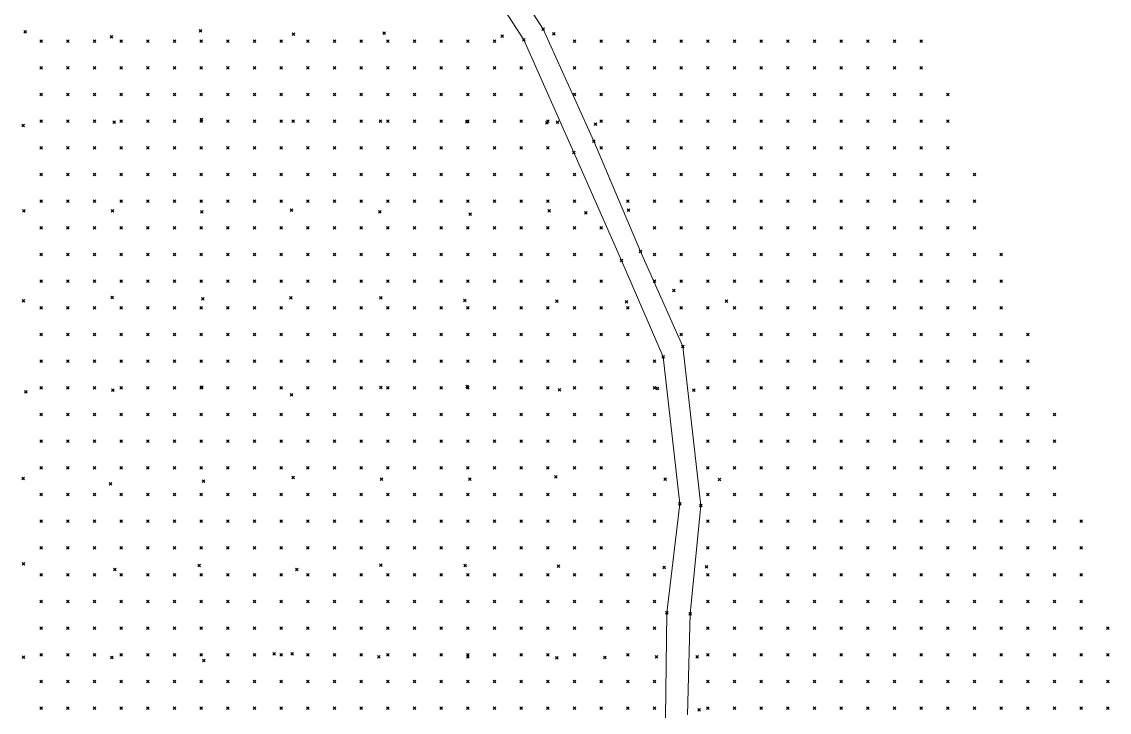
# Model space of a CAD drawing. Header units: metres. Extents: x 441556 to 446409, y 432338 to 461058.
# Drawn here: x 444282.3 to 444404.6, y 446403.9 to 446481.5 of the extents above; entities that cross this region are included whole.
import ezdxf

# ---------------------------------------------------------------- set-up
doc = ezdxf.new("R2010")
doc.units = ezdxf.units.M
doc.header["$MEASUREMENT"] = 0
doc.header["$PDMODE"] = 35
doc.header["$PDSIZE"] = 0.15
for name, color, linetype, lineweight in [('DTM-BRE-RevN_GRP_DRUM PAMANT', 2, 'Continuous', 0), ('DTM-NOK-RevN_LIDAR_co_lidar', 91, 'Continuous', 0), ('DTM-NOK-RevN_RTK', 32, 'Continuous', 0)]:
    doc.layers.add(name, color=color, linetype=linetype, lineweight=lineweight)

msp = doc.modelspace()

# ---------------------------------------------------------------- linework, layer by layer
at = {"layer": 'DTM-BRE-RevN_GRP_DRUM PAMANT'}
for p, q in [((444334.194, 446491.225, 372.601), (444340.938, 446480.719, 372.583)), ((444338.76, 446479.504, 372.552), (444332.3, 446489.571, 372.621)), ((444340.938, 446480.719, 372.583), (444346.635, 446468.102, 372.329)), ((444344.389, 446466.849, 372.353), (444338.76, 446479.504, 372.552)), ((444346.635, 446468.102, 372.329), (444351.906, 446455.696, 371.739)), ((444349.76, 446454.712, 371.768), (444344.389, 446466.849, 372.353)), ((444354.439, 446443.856, 371.115), (444349.76, 446454.712, 371.768)), ((444351.906, 446455.696, 371.739), (444356.67, 446445.015, 371.168)), ((444356.67, 446445.015, 371.168), (444358.682, 446427.154, 370.303)), ((444356.331, 446427.329, 370.297), (444354.439, 446443.856, 371.115)), ((444354.863, 446415.077, 369.963), (444356.331, 446427.329, 370.297)), ((444358.682, 446427.154, 370.303), (444357.469, 446414.973, 369.903)), ((444354.699, 446403.27, 369.582), (444354.863, 446415.077, 369.963)), ((444357.469, 446414.973, 369.903), (444357.177, 446403.628, 369.58))]:
    msp.add_line(p, q, dxfattribs=at)
at = {"layer": 'DTM-NOK-RevN_LIDAR_co_lidar'}
for p in [(444284.5, 446479.356, 363.948), (444287.499, 446479.356, 364.047), (444290.499, 446479.356, 364.196), (444293.498, 446479.356, 364.386), (444296.497, 446479.356, 364.752), (444299.497, 446479.356, 365.269), (444302.496, 446479.356, 365.636), (444305.496, 446479.356, 366.001), (444308.495, 446479.356, 366.526), (444311.494, 446479.356, 366.988), (444314.494, 446479.356, 367.367), (444317.493, 446479.356, 367.834), (444320.492, 446479.356, 368.219), (444323.492, 446479.356, 368.168), (444326.491, 446479.356, 368.094), (444329.49, 446479.356, 368.506), (444332.49, 446479.356, 369.477), (444335.489, 446479.356, 370.952), (444344.487, 446479.356, 374.206), (444347.486, 446479.356, 376.454), (444350.486, 446479.356, 378.373), (444353.485, 446479.356, 380.632), (444356.484, 446479.356, 382.725), (444359.484, 446479.356, 384.934), (444362.483, 446479.356, 387.177), (444365.482, 446479.356, 388.791), (444368.482, 446479.356, 390.914), (444371.481, 446479.356, 394.297), (444374.48, 446479.356, 396.173), (444377.48, 446479.356, 397.405), (444380.479, 446479.356, 399.111), (444383.478, 446479.356, 399.861), (444284.5, 446476.357, 363.318), (444287.499, 446476.357, 363.523), (444290.499, 446476.357, 363.775), (444293.498, 446476.357, 363.964), (444296.497, 446476.357, 364.33), (444299.497, 446476.357, 364.717), (444302.496, 446476.357, 365.101), (444305.496, 446476.357, 365.49), (444308.495, 446476.357, 365.946), (444311.494, 446476.357, 366.472), (444314.494, 446476.357, 366.948), (444317.493, 446476.357, 367.414), (444320.492, 446476.357, 367.753), (444323.492, 446476.357, 367.63), (444326.491, 446476.357, 367.508), (444329.49, 446476.357, 367.786), (444332.49, 446476.357, 368.462), (444335.489, 446476.357, 369.908), (444338.488, 446476.357, 371.652), (444344.487, 446476.357, 373.327), (444347.486, 446476.357, 375.188), (444350.486, 446476.357, 377.071), (444353.485, 446476.357, 379.405), (444356.484, 446476.357, 381.219), (444359.484, 446476.357, 383.461), (444362.483, 446476.357, 386.02), (444365.482, 446476.357, 387.772), (444368.482, 446476.357, 390.789), (444371.481, 446476.357, 393.161), (444374.48, 446476.357, 394.321), (444377.48, 446476.357, 395.81), (444380.479, 446476.357, 397.106), (444383.478, 446476.357, 397.832), (444284.5, 446473.358, 362.866), (444287.499, 446473.358, 363.148), (444290.499, 446473.358, 363.338), (444293.498, 446473.358, 363.599), (444296.497, 446473.358, 363.956), (444299.497, 446473.358, 364.361), (444302.496, 446473.358, 364.829), (444305.496, 446473.358, 365.042), (444308.495, 446473.358, 365.261), (444311.494, 446473.358, 365.701), (444314.494, 446473.358, 366.21), (444317.493, 446473.358, 366.685), (444320.492, 446473.358, 367.067), (444323.492, 446473.358, 367.08), (444326.491, 446473.358, 367.033), (444329.49, 446473.358, 367.228), (444332.49, 446473.358, 367.64), (444335.489, 446473.358, 368.689), (444338.488, 446473.358, 370.572), (444344.487, 446473.358, 372.742), (444347.486, 446473.358, 374.223), (444350.486, 446473.358, 376.472), (444353.485, 446473.358, 378.522), (444356.484, 446473.358, 380.505), (444359.484, 446473.358, 382.687), (444362.483, 446473.358, 385.157), (444365.482, 446473.358, 387.225), (444368.482, 446473.358, 389.635), (444371.481, 446473.358, 391.42), (444374.48, 446473.358, 392.512), (444377.48, 446473.358, 393.706), (444380.479, 446473.358, 394.93), (444383.478, 446473.358, 395.988), (444386.478, 446473.358, 397.735), (444284.5, 446470.358, 362.454), (444287.499, 446470.358, 362.705), (444290.499, 446470.358, 362.946), (444293.498, 446470.358, 363.271), (444296.497, 446470.358, 363.644), (444299.497, 446470.358, 364.013), (444302.496, 446470.358, 364.464), (444305.496, 446470.358, 364.368), (444308.495, 446470.358, 364.562), (444311.494, 446470.358, 364.879), (444314.494, 446470.358, 365.495), (444317.493, 446470.358, 366.017), (444320.492, 446470.358, 366.338), (444323.492, 446470.358, 366.483), (444326.491, 446470.358, 366.543), (444329.49, 446470.358, 366.661), (444332.49, 446470.358, 366.892), (444335.489, 446470.358, 367.6), (444338.488, 446470.358, 369.429), (444341.488, 446470.358, 371.565), (444347.486, 446470.358, 373.382), (444350.486, 446470.358, 375.966), (444353.485, 446470.358, 378.128), (444356.484, 446470.358, 380.129), (444359.484, 446470.358, 382.248), (444362.483, 446470.358, 384.644), (444365.482, 446470.358, 386.437), (444368.482, 446470.358, 388.016), (444371.481, 446470.358, 389.348), (444374.48, 446470.358, 390.503), (444377.48, 446470.358, 391.535), (444380.479, 446470.358, 392.497), (444383.478, 446470.358, 394.426), (444386.478, 446470.358, 396.387), (444284.5, 446467.359, 361.972), (444287.499, 446467.359, 362.231), (444290.499, 446467.359, 362.565), (444293.498, 446467.359, 362.974), (444296.497, 446467.359, 363.276), (444299.497, 446467.359, 363.547), (444302.496, 446467.359, 363.617), (444305.496, 446467.359, 363.607), (444308.495, 446467.359, 363.921), (444311.494, 446467.359, 364.305), (444314.494, 446467.359, 364.884), (444317.493, 446467.359, 365.337), (444320.492, 446467.359, 365.63), (444323.492, 446467.359, 365.877), (444326.491, 446467.359, 366.017), (444329.49, 446467.359, 366.067), (444332.49, 446467.359, 366.152), (444335.489, 446467.359, 366.701), (444338.488, 446467.359, 368.359), (444341.488, 446467.359, 370.668), (444347.486, 446467.359, 372.707), (444350.486, 446467.359, 374.967), (444353.485, 446467.359, 377.966), (444356.484, 446467.359, 379.807), (444359.484, 446467.359, 381.901), (444362.483, 446467.359, 383.422), (444365.482, 446467.359, 385.085), (444368.482, 446467.359, 386.152), (444371.481, 446467.359, 387.2), (444374.48, 446467.359, 388.074), (444377.48, 446467.359, 389.168), (444380.479, 446467.359, 390.34), (444383.478, 446467.359, 392.538), (444386.478, 446467.359, 394.292), (444284.5, 446464.36, 361.581), (444287.499, 446464.36, 361.847), (444290.499, 446464.36, 362.141), (444293.498, 446464.36, 362.447), (444296.497, 446464.36, 362.571), (444299.497, 446464.36, 362.66), (444302.496, 446464.36, 362.708), (444305.496, 446464.36, 363.039), (444308.495, 446464.36, 363.458), (444311.494, 446464.36, 363.886), (444314.494, 446464.36, 364.264), (444317.493, 446464.36, 364.643), (444320.492, 446464.36, 365.092), (444323.492, 446464.36, 365.35), (444326.491, 446464.36, 365.4), (444329.49, 446464.36, 365.386), (444332.49, 446464.36, 365.421), (444335.489, 446464.36, 365.926), (444338.488, 446464.36, 367.385), (444341.488, 446464.36, 369.62), (444344.487, 446464.36, 371.567), (444350.486, 446464.36, 373.736), (444353.485, 446464.36, 377.216), (444356.484, 446464.36, 379.212), (444359.484, 446464.36, 380.886), (444362.483, 446464.36, 381.653), (444365.482, 446464.36, 383.153), (444368.482, 446464.36, 384.103), (444371.481, 446464.36, 385.016), (444374.48, 446464.36, 385.864), (444377.48, 446464.36, 386.926), (444380.479, 446464.36, 388.631), (444383.478, 446464.36, 390.452), (444386.478, 446464.36, 391.802), (444389.477, 446464.36, 393.158), (444284.5, 446461.36, 361.271), (444287.499, 446461.36, 361.483), (444290.499, 446461.36, 361.669), (444293.498, 446461.36, 361.648), (444296.497, 446461.36, 361.642), (444299.497, 446461.36, 361.765), (444302.496, 446461.36, 362.087), (444305.496, 446461.36, 362.656), (444308.495, 446461.36, 363.061), (444311.494, 446461.36, 363.397), (444314.494, 446461.36, 363.643), (444317.493, 446461.36, 364.074), (444320.492, 446461.36, 364.608), (444323.492, 446461.36, 364.759), (444326.491, 446461.36, 364.72), (444329.49, 446461.36, 364.736), (444332.49, 446461.36, 364.818), (444335.489, 446461.36, 365.279), (444338.488, 446461.36, 366.528), (444341.488, 446461.36, 368.6), (444344.487, 446461.36, 370.813), (444350.486, 446461.36, 372.731), (444353.485, 446461.36, 375.725), (444356.484, 446461.36, 377.999), (444359.484, 446461.36, 378.943), (444362.483, 446461.36, 379.888), (444365.482, 446461.36, 381.019), (444368.482, 446461.36, 382.181), (444371.481, 446461.36, 383.193), (444374.48, 446461.36, 384.217), (444377.48, 446461.36, 385.287), (444380.479, 446461.36, 387), (444383.478, 446461.36, 388.49), (444386.478, 446461.36, 389.703), (444389.477, 446461.36, 391.458), (444284.5, 446458.361, 360.823), (444287.499, 446458.361, 360.936), (444290.499, 446458.361, 361.042), (444293.498, 446458.361, 360.851), (444296.497, 446458.361, 360.864), (444299.497, 446458.361, 361.253), (444302.496, 446458.361, 361.704), (444305.496, 446458.361, 362.261), (444308.495, 446458.361, 362.562), (444311.494, 446458.361, 362.871), (444314.494, 446458.361, 363.16), (444317.493, 446458.361, 363.665), (444320.492, 446458.361, 364.128), (444323.492, 446458.361, 364.181), (444326.491, 446458.361, 364.146), (444329.49, 446458.361, 364.217), (444332.49, 446458.361, 364.322), (444335.489, 446458.361, 364.662), (444338.488, 446458.361, 365.623), (444341.488, 446458.361, 367.382), (444344.487, 446458.361, 369.629), (444347.486, 446458.361, 371.523), (444353.485, 446458.361, 373.758), (444356.484, 446458.361, 376.077), (444359.484, 446458.361, 377.14), (444362.483, 446458.361, 378.246), (444365.482, 446458.361, 379.249), (444368.482, 446458.361, 380.542), (444371.481, 446458.361, 381.829), (444374.48, 446458.361, 382.972), (444377.48, 446458.361, 384.309), (444380.479, 446458.361, 385.805), (444383.478, 446458.361, 387.376), (444386.478, 446458.361, 388.902), (444389.477, 446458.361, 390.895), (444284.5, 446455.362, 360.277), (444287.499, 446455.362, 360.329), (444290.499, 446455.362, 360.345), (444293.498, 446455.362, 360.225), (444296.497, 446455.362, 360.323), (444299.497, 446455.362, 360.791), (444302.496, 446455.362, 361.274), (444305.496, 446455.362, 361.742), (444308.495, 446455.362, 362.094), (444311.494, 446455.362, 362.382), (444314.494, 446455.362, 362.759), (444317.493, 446455.362, 363.256), (444320.492, 446455.362, 363.621), (444323.492, 446455.362, 363.641), (444326.491, 446455.362, 363.623), (444329.49, 446455.362, 363.69), (444332.49, 446455.362, 363.763), (444335.489, 446455.362, 363.986), (444338.488, 446455.362, 364.736), (444341.488, 446455.362, 366.252), (444344.487, 446455.362, 368.395), (444347.486, 446455.362, 370.811), (444353.485, 446455.362, 372.111), (444356.484, 446455.362, 373.867), (444359.484, 446455.362, 375.649), (444362.483, 446455.362, 376.812), (444365.482, 446455.362, 377.932), (444368.482, 446455.362, 379.283), (444371.481, 446455.362, 380.842), (444374.48, 446455.362, 382.193), (444377.48, 446455.362, 383.798), (444380.479, 446455.362, 385.496), (444383.478, 446455.362, 387.465), (444386.478, 446455.362, 389.383), (444389.477, 446455.362, 391.527), (444392.476, 446455.362, 394.048), (444284.5, 446452.362, 359.75), (444287.499, 446452.362, 359.858), (444290.499, 446452.362, 359.827), (444293.498, 446452.362, 359.803), (444296.497, 446452.362, 359.906), (444299.497, 446452.362, 360.355), (444302.496, 446452.362, 360.772), (444305.496, 446452.362, 361.203), (444308.495, 446452.362, 361.643), (444311.494, 446452.362, 361.868), (444314.494, 446452.362, 362.215), (444317.493, 446452.362, 362.651), (444320.492, 446452.362, 362.871), (444323.492, 446452.362, 362.864), (444326.491, 446452.362, 362.933), (444329.49, 446452.362, 363.064), (444332.49, 446452.362, 363.155), (444335.489, 446452.362, 363.359), (444338.488, 446452.362, 364.079), (444341.488, 446452.362, 365.597), (444344.487, 446452.362, 367.549), (444347.486, 446452.362, 369.7), (444353.485, 446452.362, 371.541), (444356.484, 446452.362, 372.265), (444359.484, 446452.362, 373.964), (444362.483, 446452.362, 375.514), (444365.482, 446452.362, 376.974), (444368.482, 446452.362, 378.475), (444371.481, 446452.362, 380.238), (444374.48, 446452.362, 381.828), (444377.48, 446452.362, 383.514), (444380.479, 446452.362, 385.419), (444383.478, 446452.362, 387.738), (444386.478, 446452.362, 389.971), (444389.477, 446452.362, 392.185), (444392.476, 446452.362, 394.431), (444284.5, 446449.363, 359.151), (444287.499, 446449.363, 359.323), (444290.499, 446449.363, 359.413), (444293.498, 446449.363, 359.512), (444296.497, 446449.363, 359.58), (444299.497, 446449.363, 360.026), (444302.496, 446449.363, 360.496), (444305.496, 446449.363, 360.717), (444308.495, 446449.363, 360.914), (444311.494, 446449.363, 361.169), (444314.494, 446449.363, 361.51), (444317.493, 446449.363, 361.983), (444320.492, 446449.363, 362.121), (444323.492, 446449.363, 362.062), (444326.491, 446449.363, 362.164), (444329.49, 446449.363, 362.359), (444332.49, 446449.363, 362.564), (444335.489, 446449.363, 362.852), (444338.488, 446449.363, 363.527), (444341.488, 446449.363, 364.975), (444344.487, 446449.363, 366.777), (444347.486, 446449.363, 368.612), (444350.486, 446449.363, 370.69), (444356.484, 446449.363, 371.549), (444359.484, 446449.363, 372.831), (444362.483, 446449.363, 374.551), (444365.482, 446449.363, 376.393), (444368.482, 446449.363, 378.004), (444371.481, 446449.363, 379.62), (444374.48, 446449.363, 381.45), (444377.48, 446449.363, 383.323), (444380.479, 446449.363, 385.146), (444383.478, 446449.363, 387.681), (444386.478, 446449.363, 390.067), (444389.477, 446449.363, 392.337), (444392.476, 446449.363, 394.517), (444284.5, 446446.363, 358.548), (444287.499, 446446.363, 358.832), (444290.499, 446446.363, 359.064), (444293.498, 446446.363, 359.226), (444296.497, 446446.363, 359.269), (444299.497, 446446.363, 359.46), (444302.496, 446446.363, 359.869), (444305.496, 446446.363, 360.062), (444308.495, 446446.363, 360.029), (444311.494, 446446.363, 360.24), (444314.494, 446446.363, 360.671), (444317.493, 446446.363, 361.3), (444320.492, 446446.363, 361.464), (444323.492, 446446.363, 361.42), (444326.491, 446446.363, 361.513), (444329.49, 446446.363, 361.68), (444332.49, 446446.363, 361.951), (444335.489, 446446.363, 362.357), (444338.488, 446446.363, 363.084), (444341.488, 446446.363, 364.527), (444344.487, 446446.363, 366.262), (444347.486, 446446.363, 367.851), (444350.486, 446446.363, 369.954), (444356.484, 446446.363, 371.206), (444359.484, 446446.363, 372.08), (444362.483, 446446.363, 373.867), (444365.482, 446446.363, 375.814), (444368.482, 446446.363, 377.424), (444371.481, 446446.363, 378.92), (444374.48, 446446.363, 380.995), (444377.48, 446446.363, 383.124), (444380.479, 446446.363, 385.203), (444383.478, 446446.363, 387.395), (444386.478, 446446.363, 389.631), (444389.477, 446446.363, 391.908), (444392.476, 446446.363, 394.298), (444395.476, 446446.363, 396.876), (444284.5, 446443.364, 358.013), (444287.499, 446443.364, 358.384), (444290.499, 446443.364, 358.747), (444293.498, 446443.364, 358.986), (444296.497, 446443.364, 358.836), (444299.497, 446443.364, 358.887), (444302.496, 446443.364, 359.08), (444305.496, 446443.364, 359.195), (444308.495, 446443.364, 359.184), (444311.494, 446443.364, 359.645), (444314.494, 446443.364, 360.118), (444317.493, 446443.364, 360.695), (444320.492, 446443.364, 360.856), (444323.492, 446443.364, 360.857), (444326.491, 446443.364, 360.923), (444329.49, 446443.364, 361.015), (444332.49, 446443.364, 361.349), (444335.489, 446443.364, 361.979), (444338.488, 446443.364, 362.843), (444341.488, 446443.364, 364.162), (444344.487, 446443.364, 365.694), (444347.486, 446443.364, 367.182), (444350.486, 446443.364, 369.236), (444353.485, 446443.364, 370.616), (444359.484, 446443.364, 371.384), (444362.483, 446443.364, 373.079), (444365.482, 446443.364, 375.279), (444368.482, 446443.364, 376.857), (444371.481, 446443.364, 378.626), (444374.48, 446443.364, 380.49), (444377.48, 446443.364, 382.854), (444380.479, 446443.364, 384.75), (444383.478, 446443.364, 386.691), (444386.478, 446443.364, 388.932), (444389.477, 446443.364, 391.281), (444392.476, 446443.364, 393.579), (444395.476, 446443.364, 396.408), (444284.5, 446440.365, 357.389), (444287.499, 446440.365, 357.762), (444290.499, 446440.365, 357.99), (444293.498, 446440.365, 358.209), (444296.497, 446440.365, 358.025), (444299.497, 446440.365, 358.183), (444302.496, 446440.365, 358.208), (444305.496, 446440.365, 358.367), (444308.495, 446440.365, 358.639), (444311.494, 446440.365, 359.041), (444314.494, 446440.365, 359.453), (444317.493, 446440.365, 359.97), (444320.492, 446440.365, 360.233), (444323.492, 446440.365, 360.274), (444326.491, 446440.365, 360.317), (444329.49, 446440.365, 360.411), (444332.49, 446440.365, 360.836), (444335.489, 446440.365, 361.692), (444338.488, 446440.365, 362.68), (444341.488, 446440.365, 363.895), (444344.487, 446440.365, 365.381), (444347.486, 446440.365, 366.708), (444350.486, 446440.365, 368.254), (444353.485, 446440.365, 369.985), (444359.484, 446440.365, 371.031), (444362.483, 446440.365, 372.656), (444365.482, 446440.365, 374.8), (444368.482, 446440.365, 376.581), (444371.481, 446440.365, 378.309), (444374.48, 446440.365, 380.081), (444377.48, 446440.365, 382.251), (444380.479, 446440.365, 384.106), (444383.478, 446440.365, 386.316), (444386.478, 446440.365, 388.527), (444389.477, 446440.365, 390.887), (444392.476, 446440.365, 393.215), (444395.476, 446440.365, 396.15), (444284.5, 446437.365, 356.919), (444287.499, 446437.365, 357.044), (444290.499, 446437.365, 357.101), (444293.498, 446437.365, 357.151), (444296.497, 446437.365, 357.362), (444299.497, 446437.365, 357.603), (444302.496, 446437.365, 357.663), (444305.496, 446437.365, 357.833), (444308.495, 446437.365, 358.257), (444311.494, 446437.365, 358.496), (444314.494, 446437.365, 358.836), (444317.493, 446437.365, 359.417), (444320.492, 446437.365, 359.68), (444323.492, 446437.365, 359.752), (444326.491, 446437.365, 359.826), (444329.49, 446437.365, 359.896), (444332.49, 446437.365, 360.252), (444335.489, 446437.365, 361.054), (444338.488, 446437.365, 362.079), (444341.488, 446437.365, 363.336), (444344.487, 446437.365, 364.816), (444347.486, 446437.365, 366.109), (444350.486, 446437.365, 367.484), (444353.485, 446437.365, 369.516), (444359.484, 446437.365, 370.725), (444362.483, 446437.365, 372.332), (444365.482, 446437.365, 374.534), (444368.482, 446437.365, 376.21), (444371.481, 446437.365, 377.987), (444374.48, 446437.365, 379.869), (444377.48, 446437.365, 382.023), (444380.479, 446437.365, 384.071), (444383.478, 446437.365, 386.307), (444386.478, 446437.365, 388.616), (444389.477, 446437.365, 390.931), (444392.476, 446437.365, 393.026), (444395.476, 446437.365, 395.451), (444398.475, 446437.365, 398.299), (444284.5, 446434.366, 356.386), (444287.499, 446434.366, 356.396), (444290.499, 446434.366, 356.289), (444293.498, 446434.366, 356.445), (444296.497, 446434.366, 356.511), (444299.497, 446434.366, 357.021), (444302.496, 446434.366, 357.113), (444305.496, 446434.366, 357.384), (444308.495, 446434.366, 357.708), (444311.494, 446434.366, 357.927), (444314.494, 446434.366, 358.281), (444317.493, 446434.366, 358.768), (444320.492, 446434.366, 359.062), (444323.492, 446434.366, 359.245), (444326.491, 446434.366, 359.36), (444329.49, 446434.366, 359.374), (444332.49, 446434.366, 359.682), (444335.489, 446434.366, 360.489), (444338.488, 446434.366, 361.451), (444341.488, 446434.366, 362.578), (444344.487, 446434.366, 364.032), (444347.486, 446434.366, 365.5), (444350.486, 446434.366, 367.257), (444353.485, 446434.366, 369.254), (444359.484, 446434.366, 370.494), (444362.483, 446434.366, 372.112), (444365.482, 446434.366, 374.58), (444368.482, 446434.366, 376.487), (444371.481, 446434.366, 378.261), (444374.48, 446434.366, 380.224), (444377.48, 446434.366, 382.471), (444380.479, 446434.366, 384.429), (444383.478, 446434.366, 386.382), (444386.478, 446434.366, 388.457), (444389.477, 446434.366, 390.509), (444392.476, 446434.366, 392.568), (444395.476, 446434.366, 394.918), (444398.475, 446434.366, 397.373), (444284.5, 446431.367, 355.708), (444287.499, 446431.367, 355.872), (444290.499, 446431.367, 355.823), (444293.498, 446431.367, 355.807), (444296.497, 446431.367, 355.838), (444299.497, 446431.367, 356.323), (444302.496, 446431.367, 356.583), (444305.496, 446431.367, 356.885), (444308.495, 446431.367, 357.232), (444311.494, 446431.367, 357.393), (444314.494, 446431.367, 357.924), (444317.493, 446431.367, 358.413), (444320.492, 446431.367, 358.686), (444323.492, 446431.367, 358.802), (444326.491, 446431.367, 358.89), (444329.49, 446431.367, 358.956), (444332.49, 446431.367, 359.173), (444335.489, 446431.367, 359.767), (444338.488, 446431.367, 360.694), (444341.488, 446431.367, 361.909), (444344.487, 446431.367, 363.419), (444347.486, 446431.367, 365.155), (444350.486, 446431.367, 366.811), (444353.485, 446431.367, 368.447), (444359.484, 446431.367, 370.385), (444362.483, 446431.367, 371.938), (444365.482, 446431.367, 374.732), (444368.482, 446431.367, 376.892), (444371.481, 446431.367, 378.584), (444374.48, 446431.367, 380.192), (444377.48, 446431.367, 382.509), (444380.479, 446431.367, 384.698), (444383.478, 446431.367, 386.834), (444386.478, 446431.367, 388.616), (444389.477, 446431.367, 390.499), (444392.476, 446431.367, 392.563), (444395.476, 446431.367, 394.56), (444398.475, 446431.367, 396.406), (444284.5, 446428.367, 355.158), (444287.499, 446428.367, 355.196), (444290.499, 446428.367, 355.035), (444293.498, 446428.367, 355.105), (444296.497, 446428.367, 355.343), (444299.497, 446428.367, 355.794), (444302.496, 446428.367, 356.041), (444305.496, 446428.367, 356.372), (444308.495, 446428.367, 356.655), (444311.494, 446428.367, 356.777), (444314.494, 446428.367, 357.27), (444317.493, 446428.367, 358.048), (444320.492, 446428.367, 358.416), (444323.492, 446428.367, 358.472), (444326.491, 446428.367, 358.493), (444329.49, 446428.367, 358.555), (444332.49, 446428.367, 358.729), (444335.489, 446428.367, 359.18), (444338.488, 446428.367, 359.983), (444341.488, 446428.367, 361.129), (444344.487, 446428.367, 362.789), (444347.486, 446428.367, 364.664), (444350.486, 446428.367, 366.291), (444353.485, 446428.367, 368.165), (444359.484, 446428.367, 370.164), (444362.483, 446428.367, 371.599), (444365.482, 446428.367, 374.67), (444368.482, 446428.367, 377.13), (444371.481, 446428.367, 378.851), (444374.48, 446428.367, 380.992), (444377.48, 446428.367, 382.798), (444380.479, 446428.367, 384.962), (444383.478, 446428.367, 386.865), (444386.478, 446428.367, 388.469), (444389.477, 446428.367, 390.039), (444392.476, 446428.367, 391.742), (444395.476, 446428.367, 393.465), (444398.475, 446428.367, 395.207), (444284.5, 446425.368, 354.776), (444287.499, 446425.368, 354.621), (444290.499, 446425.368, 354.481), (444293.498, 446425.368, 354.557), (444296.497, 446425.368, 355.08), (444299.497, 446425.368, 355.335), (444302.496, 446425.368, 355.539), (444305.496, 446425.368, 356.202), (444308.495, 446425.368, 356.385), (444311.494, 446425.368, 356.441), (444314.494, 446425.368, 356.752), (444317.493, 446425.368, 357.537), (444320.492, 446425.368, 358.041), (444323.492, 446425.368, 358.098), (444326.491, 446425.368, 358.082), (444329.49, 446425.368, 358.126), (444332.49, 446425.368, 358.247), (444335.489, 446425.368, 358.719), (444338.488, 446425.368, 359.561), (444341.488, 446425.368, 360.631), (444344.487, 446425.368, 362.352), (444347.486, 446425.368, 364.286), (444350.486, 446425.368, 366.075), (444353.485, 446425.368, 368.24), (444359.484, 446425.368, 370.128), (444362.483, 446425.368, 371.787), (444365.482, 446425.368, 374.766), (444368.482, 446425.368, 377.147), (444371.481, 446425.368, 379.278), (444374.48, 446425.368, 381.208), (444377.48, 446425.368, 383.514), (444380.479, 446425.368, 385.673), (444383.478, 446425.368, 387.522), (444386.478, 446425.368, 388.851), (444389.477, 446425.368, 390.05), (444392.476, 446425.368, 391.387), (444395.476, 446425.368, 392.824), (444398.475, 446425.368, 394.428), (444401.474, 446425.368, 396.301), (444284.5, 446422.369, 354.334), (444287.499, 446422.369, 354.102), (444290.499, 446422.369, 354.109), (444293.498, 446422.369, 354.36), (444296.497, 446422.369, 354.723), (444299.497, 446422.369, 354.889), (444302.496, 446422.369, 355.13), (444305.496, 446422.369, 355.761), (444308.495, 446422.369, 356.019), (444311.494, 446422.369, 356.312), (444314.494, 446422.369, 356.508), (444317.493, 446422.369, 356.877), (444320.492, 446422.369, 357.321), (444323.492, 446422.369, 357.559), (444326.491, 446422.369, 357.645), (444329.49, 446422.369, 357.762), (444332.49, 446422.369, 357.929), (444335.489, 446422.369, 358.439), (444338.488, 446422.369, 359.331), (444341.488, 446422.369, 360.375), (444344.487, 446422.369, 362.232), (444347.486, 446422.369, 364.298), (444350.486, 446422.369, 366.244), (444353.485, 446422.369, 368.562), (444359.484, 446422.369, 370.294), (444362.483, 446422.369, 372.741), (444365.482, 446422.369, 374.941), (444368.482, 446422.369, 377.52), (444371.481, 446422.369, 379.62), (444374.48, 446422.369, 381.517), (444377.48, 446422.369, 383.851), (444380.479, 446422.369, 385.797), (444383.478, 446422.369, 387.448), (444386.478, 446422.369, 388.766), (444389.477, 446422.369, 390.101), (444392.476, 446422.369, 391.383), (444395.476, 446422.369, 392.848), (444398.475, 446422.369, 394.576), (444401.474, 446422.369, 396.307), (444284.5, 446419.369, 353.914), (444287.499, 446419.369, 353.666), (444290.499, 446419.369, 353.743), (444293.498, 446419.369, 354.067), (444296.497, 446419.369, 354.211), (444299.497, 446419.369, 354.456), (444302.496, 446419.369, 354.875), (444305.496, 446419.369, 355.38), (444308.495, 446419.369, 355.594), (444311.494, 446419.369, 356.007), (444314.494, 446419.369, 356.193), (444317.493, 446419.369, 356.417), (444320.492, 446419.369, 356.757), (444323.492, 446419.369, 357.014), (444326.491, 446419.369, 357.172), (444329.49, 446419.369, 357.313), (444332.49, 446419.369, 357.488), (444335.489, 446419.369, 358.105), (444338.488, 446419.369, 359.227), (444341.488, 446419.369, 360.489), (444344.487, 446419.369, 362.415), (444347.486, 446419.369, 364.508), (444350.486, 446419.369, 366.469), (444353.485, 446419.369, 369.211), (444359.484, 446419.369, 370.477), (444362.483, 446419.369, 373.365), (444365.482, 446419.369, 375.44), (444368.482, 446419.369, 377.647), (444371.481, 446419.369, 379.77), (444374.48, 446419.369, 381.649), (444377.48, 446419.369, 383.965), (444380.479, 446419.369, 385.509), (444383.478, 446419.369, 386.844), (444386.478, 446419.369, 388.183), (444389.477, 446419.369, 389.774), (444392.476, 446419.369, 391.36), (444395.476, 446419.369, 392.974), (444398.475, 446419.369, 394.755), (444401.474, 446419.369, 396.457), (444284.5, 446416.37, 353.592), (444287.499, 446416.37, 353.338), (444290.499, 446416.37, 353.391), (444293.498, 446416.37, 353.599), (444296.497, 446416.37, 353.859), (444299.497, 446416.37, 354.194), (444302.496, 446416.37, 354.722), (444305.496, 446416.37, 355.117), (444308.495, 446416.37, 355.249), (444311.494, 446416.37, 355.668), (444314.494, 446416.37, 355.874), (444317.493, 446416.37, 355.997), (444320.492, 446416.37, 356.232), (444323.492, 446416.37, 356.486), (444326.491, 446416.37, 356.681), (444329.49, 446416.37, 356.886), (444332.49, 446416.37, 357.159), (444335.489, 446416.37, 357.884), (444338.488, 446416.37, 359.111), (444341.488, 446416.37, 360.474), (444344.487, 446416.37, 362.505), (444347.486, 446416.37, 364.677), (444350.486, 446416.37, 366.687), (444353.485, 446416.37, 368.984), (444359.484, 446416.37, 370.745), (444362.483, 446416.37, 373.942), (444365.482, 446416.37, 375.767), (444368.482, 446416.37, 377.687), (444371.481, 446416.37, 379.729), (444374.48, 446416.37, 381.545), (444377.48, 446416.37, 383.427), (444380.479, 446416.37, 384.827), (444383.478, 446416.37, 386.343), (444386.478, 446416.37, 387.789), (444389.477, 446416.37, 389.337), (444392.476, 446416.37, 391.041), (444395.476, 446416.37, 392.726), (444398.475, 446416.37, 394.455), (444401.474, 446416.37, 396.162), (444284.5, 446413.371, 353.193), (444287.499, 446413.371, 352.969), (444290.499, 446413.371, 353.083), (444293.498, 446413.371, 353.168), (444296.497, 446413.371, 353.512), (444299.497, 446413.371, 353.973), (444302.496, 446413.371, 354.519), (444305.496, 446413.371, 354.869), (444308.495, 446413.371, 355.047), (444311.494, 446413.371, 355.192), (444314.494, 446413.371, 355.331), (444317.493, 446413.371, 355.564), (444320.492, 446413.371, 355.81), (444323.492, 446413.371, 356.054), (444326.491, 446413.371, 356.234), (444329.49, 446413.371, 356.448), (444332.49, 446413.371, 356.823), (444335.489, 446413.371, 357.614), (444338.488, 446413.371, 358.96), (444341.488, 446413.371, 360.568), (444344.487, 446413.371, 362.539), (444347.486, 446413.371, 364.818), (444350.486, 446413.371, 366.985), (444353.485, 446413.371, 368.888), (444359.484, 446413.371, 370.895), (444362.483, 446413.371, 373.669), (444365.482, 446413.371, 375.709), (444368.482, 446413.371, 377.492), (444371.481, 446413.371, 379.534), (444374.48, 446413.371, 381.327), (444377.48, 446413.371, 382.945), (444380.479, 446413.371, 384.419), (444383.478, 446413.371, 385.874), (444386.478, 446413.371, 387.326), (444389.477, 446413.371, 388.878), (444392.476, 446413.371, 390.491), (444395.476, 446413.371, 392.143), (444398.475, 446413.371, 393.824), (444401.474, 446413.371, 395.453), (444404.474, 446413.371, 396.995), (444284.5, 446410.371, 352.728), (444287.499, 446410.371, 352.537), (444290.499, 446410.371, 352.626), (444293.498, 446410.371, 352.788), (444296.497, 446410.371, 353.263), (444299.497, 446410.371, 353.677), (444302.496, 446410.371, 354.105), (444305.496, 446410.371, 354.488), (444308.495, 446410.371, 354.852), (444311.494, 446410.371, 354.741), (444314.494, 446410.371, 354.866), (444317.493, 446410.371, 355.064), (444320.492, 446410.371, 355.303), (444323.492, 446410.371, 355.548), (444326.491, 446410.371, 355.778), (444329.49, 446410.371, 356.037), (444332.49, 446410.371, 356.536), (444335.489, 446410.371, 357.524), (444338.488, 446410.371, 358.95), (444341.488, 446410.371, 360.635), (444344.487, 446410.371, 362.598), (444350.486, 446410.371, 366.873), (444359.484, 446410.371, 371.216), (444362.483, 446410.371, 373.831), (444365.482, 446410.371, 375.622), (444368.482, 446410.371, 377.252), (444371.481, 446410.371, 379.102), (444374.48, 446410.371, 380.756), (444377.48, 446410.371, 382.42), (444380.479, 446410.371, 383.994), (444383.478, 446410.371, 385.422), (444386.478, 446410.371, 386.953), (444389.477, 446410.371, 388.437), (444392.476, 446410.371, 389.752), (444395.476, 446410.371, 391.398), (444398.475, 446410.371, 393.238), (444401.474, 446410.371, 394.844), (444404.474, 446410.371, 396.414), (444284.5, 446407.372, 352.191), (444287.499, 446407.372, 352.089), (444290.499, 446407.372, 352.205), (444293.498, 446407.372, 352.511), (444296.497, 446407.372, 353.019), (444299.497, 446407.372, 353.524), (444302.496, 446407.372, 353.696), (444305.496, 446407.372, 353.824), (444308.495, 446407.372, 354.12), (444311.494, 446407.372, 354.268), (444314.494, 446407.372, 354.603), (444317.493, 446407.372, 354.68), (444320.492, 446407.372, 354.768), (444323.492, 446407.372, 354.91), (444326.491, 446407.372, 355.13), (444329.49, 446407.372, 355.475), (444332.49, 446407.372, 356.123), (444335.489, 446407.372, 357.321), (444338.488, 446407.372, 358.921), (444341.488, 446407.372, 360.669), (444344.487, 446407.372, 362.617), (444347.486, 446407.372, 364.672), (444350.486, 446407.372, 366.644), (444353.485, 446407.372, 368.634), (444359.484, 446407.372, 370.884), (444362.483, 446407.372, 373.653), (444365.482, 446407.372, 375.715), (444368.482, 446407.372, 376.994), (444371.481, 446407.372, 378.463), (444374.48, 446407.372, 380.258), (444377.48, 446407.372, 381.937), (444380.479, 446407.372, 383.457), (444383.478, 446407.372, 385.058), (444386.478, 446407.372, 386.549), (444389.477, 446407.372, 387.913), (444392.476, 446407.372, 389.524), (444395.476, 446407.372, 391.174), (444398.475, 446407.372, 392.732), (444401.474, 446407.372, 394.479), (444404.474, 446407.372, 396.018), (444284.5, 446404.373, 351.674), (444287.499, 446404.373, 351.642), (444290.499, 446404.373, 351.873), (444293.498, 446404.373, 352.362), (444296.497, 446404.373, 352.737), (444299.497, 446404.373, 353.242), (444302.496, 446404.373, 353.247), (444305.496, 446404.373, 353.299), (444308.495, 446404.373, 353.468), (444311.494, 446404.373, 353.821), (444314.494, 446404.373, 354.196), (444317.493, 446404.373, 354.223), (444320.492, 446404.373, 354.217), (444323.492, 446404.373, 354.33), (444326.491, 446404.373, 354.555), (444329.49, 446404.373, 354.979), (444332.49, 446404.373, 355.876), (444335.489, 446404.373, 357.297), (444338.488, 446404.373, 358.944), (444341.488, 446404.373, 360.619), (444344.487, 446404.373, 362.375), (444347.486, 446404.373, 364.555), (444350.486, 446404.373, 366.569), (444353.485, 446404.373, 368.493), (444359.484, 446404.373, 370.45), (444362.483, 446404.373, 373.231), (444365.482, 446404.373, 375.208), (444368.482, 446404.373, 376.537), (444371.481, 446404.373, 378.056), (444374.48, 446404.373, 379.822), (444377.48, 446404.373, 381.34), (444380.479, 446404.373, 382.839), (444383.478, 446404.373, 384.414), (444386.478, 446404.373, 385.874), (444389.477, 446404.373, 387.11), (444392.476, 446404.373, 389.126), (444395.476, 446404.373, 391.099), (444398.475, 446404.373, 392.325), (444401.474, 446404.373, 393.747), (444404.474, 446404.373, 395.091)]:
    msp.add_point(p, dxfattribs=at)
at = {"layer": 'DTM-NOK-RevN_RTK'}
for p in [(444282.673, 446480.386, 364.63), (444302.399, 446480.511, 366.17), (444312.875, 446480.154, 367.577), (444323.059, 446480.243, 368.401), (444340.938, 446480.719, 372.583), (444342.156, 446480.193, 372.711), (444292.381, 446479.84, 364.752), (444336.358, 446479.918, 372.285), (444338.76, 446479.504, 372.552), (444302.52, 446470.536, 364.704), (444312.824, 446470.347, 365.435), (444322.639, 446470.362, 366.986), (444282.469, 446469.888, 362.528), (444292.717, 446470.233, 363.565), (444332.361, 446470.271, 366.964), (444341.363, 446470.176, 372.082), (444342.566, 446470.232, 372.482), (444346.82, 446470.036, 372.666), (444346.635, 446468.102, 372.329), (444344.389, 446466.849, 372.353), (444282.543, 446460.28, 361.224), (444292.506, 446460.278, 361.721), (444302.552, 446460.165, 362.124), (444312.663, 446460.35, 363.603), (444322.599, 446460.157, 364.87), (444332.726, 446459.913, 364.681), (444341.621, 446460.274, 368.528), (444345.762, 446460.068, 371.677), (444350.554, 446460.345, 371.961), (444351.906, 446455.696, 371.739), (444349.76, 446454.712, 371.768), (444355.646, 446451.307, 371.957), (444355.646, 446451.307, 371.961), (444282.49, 446450.157, 359.507), (444292.468, 446450.522, 359.839), (444302.657, 446450.376, 361.133), (444312.583, 446450.499, 361.894), (444322.679, 446450.511, 362.596), (444332.148, 446450.204, 363.143), (444342.499, 446450.12, 366.129), (444350.326, 446450.055, 371.304), (444361.559, 446450.12, 374.42), (444356.67, 446445.015, 371.168), (444354.439, 446443.856, 371.115), (444282.78, 446439.94, 357.345), (444292.554, 446440.121, 358.427), (444302.573, 446440.454, 358.968), (444322.677, 446440.404, 360.58), (444332.386, 446440.538, 360.999), (444342.788, 446440.153, 364.78), (444353.8, 446440.289, 370.462), (444357.89, 446440.107, 370.896), (444312.663, 446439.605, 359.239), (444282.454, 446430.198, 355.585), (444312.818, 446430.31, 357.621), (444322.753, 446430.112, 358.902), (444332.693, 446430.124, 358.926), (444342.376, 446430.369, 362.409), (444354.674, 446430.102, 369.954), (444360.786, 446430.073, 370.661), (444292.273, 446429.587, 355.425), (444302.764, 446429.887, 356.599), (444356.331, 446427.329, 370.297), (444358.682, 446427.154, 370.303), (444282.492, 446420.594, 354.358), (444302.263, 446420.408, 354.972), (444322.69, 446420.435, 357.502), (444332.179, 446420.394, 357.904), (444342.669, 446420.325, 361.383), (444354.562, 446420.192, 369.931), (444359.337, 446420.255, 370.257), (444292.767, 446419.961, 354.219), (444313.241, 446419.952, 356.541), (444354.863, 446415.077, 369.963), (444357.469, 446414.973, 369.903), (444310.684, 446410.468, 354.927), (444312.705, 446410.451, 354.932), (444282.499, 446410.09, 352.911), (444292.452, 446410.073, 352.646), (444302.786, 446409.701, 354.132), (444322.47, 446410.131, 355.723), (444332.46, 446410.126, 356.61), (444342.506, 446410.025, 361.511), (444347.886, 446410.072, 365.542), (444353.693, 446410.136, 369.437), (444358.263, 446410.146, 369.881), (444358.492, 446404.175, 369.959), (444358.492, 446404.175, 369.963)]:
    msp.add_point(p, dxfattribs=at)

doc.saveas('drawing.dxf')
